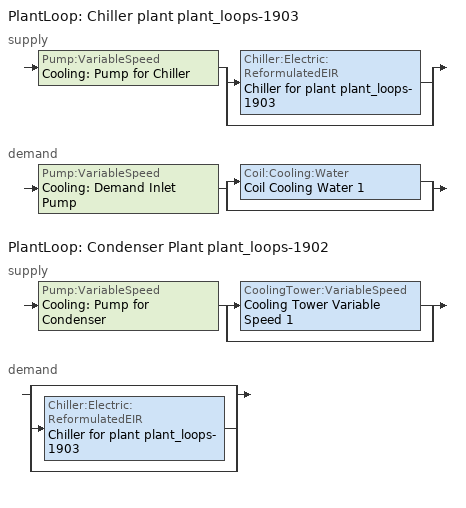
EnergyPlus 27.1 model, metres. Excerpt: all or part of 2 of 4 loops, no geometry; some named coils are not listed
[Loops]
PlantLoop 'Chiller plant plant_loops-1903'
 supply: Pump:VariableSpeed 'Cooling: Pump for Chiller' > split
  | Chiller:Electric:ReformulatedEIR 'Chiller for plant plant_loops-1903'
  | bypass
 demand: Pump:VariableSpeed 'Cooling: Demand Inlet Pump' > split
  | Coil:Cooling:Water 'Coil Cooling Water 1'
  | bypass
PlantLoop 'Condenser Plant plant_loops-1902'
 supply: Pump:VariableSpeed 'Cooling: Pump for Condenser' > split
  | CoolingTower:VariableSpeed 'Cooling Tower Variable Speed 1'
  | bypass
 demand: split
  | bypass
  | Chiller:Electric:ReformulatedEIR 'Chiller for plant plant_loops-1903'
  | bypass
[Sizing:Plant] Sizing Option=NonCoincident; Zone Timesteps in Averaging Window=1; Coincident Sizing Factor Mode=None
Name | Loop Type | Design Loop Exit Temperature {C} | Loop Design Temperature Difference {deltaC}
Chiller plant plant_loops-1903 | Cooling | 6.67 | 5.6
Condenser Plant plant_loops-1902 | Condenser | 29.4 | 5.54
[Pump:VariableSpeed] Design Maximum Flow Rate {m3/s}=Autosize; Design Power Consumption {W}=Autosize; Motor Efficiency=0.9; Fraction of Motor Inefficiencies to Fluid Stream=0; Coefficient 1 of the Part Load Performance Curve=0; Pump Control Type=Intermittent; Skin Loss Radiative Fraction=0.5; Design Power Sizing Method=PowerPerFlowPerPressure; Design Electric Power per Unit Flow Rate {W/(m3/s)}=348701.1; Design Shaft Power per Unit Flow Rate per Unit Head {W/((m3/s)-Pa)}=1.28205
Name | Design Pump Head {Pa} | Coefficient 2 of the Part Load Performance Curve | Coefficient 3 of the Part Load Performance Curve | Coefficient 4 of the Part Load Performance Curve | Design Minimum Flow Rate {m3/s} | Design Minimum Flow Rate Fraction
Cooling: Pump for Chiller | 44554.6 | 3.2485 | -4.7443 | 2.5294 | 0 | 0
Cooling: Demand Inlet Pump | 133664 | 0.5726 | -0.301 | 0.7347 | 0 | 0
Cooling: Pump for Condenser | 179332 | 0.5726 | -0.301 | 0.7347 | autosize | 0.2
[Chiller:Electric:ReformulatedEIR]
Chiller for plant plant_loops-1903: Reference Capacity {W}=Autosize; Reference COP {W/W}=4.885; Reference Leaving Chilled Water Temperature {C}=6.67; Reference Leaving Condenser Water Temperature {C}=34.94; Reference Chilled Water Flow Rate {m3/s}=Autosize; Reference Condenser Water Flow Rate {m3/s}=Autosize; Cooling Capacity Function of Temperature Curve=WC_PD_2010_PB_CAPFT; Electric Input to Cooling Output Ratio Function of Temperature Curve=WC_PD_2010_PB_EIRFT; Electric Input to Cooling Output Ratio Function of Part Load Ratio Curve Type=LeavingCondenserWaterTemperature; Electric Input to Cooling Output Ratio Function of Part Load Ratio Curve=WC_PD_150to300_2010_PB_EIRFPLR; Minimum Part Load Ratio=0.1; Maximum Part Load Ratio=1; Optimum Part Load Ratio=1; Minimum Unloading Ratio=0.2; Fraction of Compressor Electric Consumption Rejected by Condenser=1; Leaving Chilled Water Lower Temperature Limit {C}=2; Chiller Flow Mode Type=ConstantFlow; Sizing Factor=1; Condenser Flow Control=ModulatedLoopPLR; Condenser Loop Flow Rate Fraction Function of Loop Part Load Ratio Curve=Y=F(X); Temperature Difference Across Condenser Schedule=CondenserdT; Condenser Minimum Flow Fraction=0.35
[CoolingTower:VariableSpeed]
Cooling Tower Variable Speed 1: Model Type=YorkCalc; Design Inlet Air Wet-Bulb Temperature {C}=20; Design Approach Temperature {deltaC}=3.8889; Design Range Temperature {deltaC}=5.5556; Design Water Flow Rate {m3/s}=0.0208164; Design Air Flow Rate {m3/s}=Autosize; Design Fan Power {W}=6154.54; Fan Power Ratio Function of Air Flow Rate Ratio Curve=Cooling Tower Fan Power Ratio Function of Air Flow Rate; Minimum Air Flow Rate Ratio=0.25; Fraction of Tower Capacity in Free Convection Regime=0.125; Basin Heater Capacity {W/K}=0; Basin Heater Setpoint Temperature {C}=2; Evaporation Loss Mode=SaturatedExit; Evaporation Loss Factor {percent/K}=0.2; Drift Loss Percent {percent}=0.008; Blowdown Calculation Mode=ConcentrationRatio; Blowdown Concentration Ratio=3; Number of Cells=2; Cell Control=MaximalCell; Cell Minimum  Water Flow Rate Fraction=0.5; Cell Maximum Water Flow Rate Fraction=2.5; Sizing Factor=1
[PlantLoop] Fluid Type=Water; Maximum Loop Temperature {C}=100; Minimum Loop Temperature {C}=0; Maximum Loop Flow Rate {m3/s}=Autosize; Minimum Loop Flow Rate {m3/s}=0; Plant Loop Volume {m3}=Autocalculate; Load Distribution Scheme=Optimal; Plant Loop Demand Calculation Scheme=SingleSetpoint
Name | Plant Equipment Operation Scheme | Common Pipe Simulation
Chiller plant plant_loops-1903 | Chiller plant plant_loops-1903 Operation Schemes | CommonPipe
Condenser Plant plant_loops-1902 | Condenser Plant plant_loops-1902 Operation Schemes
[PlantEquipmentList]
Chiller plant plant_loops-1903 Cooling Equipment List: Chiller for plant plant_loops-1903
Condenser Plant plant_loops-1902 Cooling Equipment List: Cooling Tower Variable Speed 1
[PlantEquipmentOperation:CoolingLoad] Load Range 1 Lower Limit {W}=0; Load Range 1 Upper Limit {W}=1000000000
Name | Range 1 Equipment List
Chiller plant plant_loops-1903 Cooling Operation Scheme | Chiller plant plant_loops-1903 Cooling Equipment List
Condenser Plant plant_loops-1902 Cooling Operation Scheme | Condenser Plant plant_loops-1902 Cooling Equipment List
[PlantEquipmentOperationSchemes] Control Scheme 1 Schedule=Always On Discrete
Name | Control Scheme 1
Chiller plant plant_loops-1903 Operation Schemes | Chiller plant plant_loops-1903 Cooling Operation Scheme
Condenser Plant plant_loops-1902 Operation Schemes | Condenser Plant plant_loops-1902 Cooling Operation Scheme
[SetpointManager:Scheduled] Control Variable=Temperature
Name | Schedule
Setpoint Manager Scheduled 1 | Secondary CHW Temp - 44F
Cooling Tower Setpoint Manager | Tower-Loop-Temperature-Schedule
[SetpointManager:OutdoorAirReset]
Setpoint Manager Outdoor Air Reset 1: Control Variable=Temperature; Setpoint at Outdoor Low Temperature {C}=12.22; Outdoor Low Temperature {C}=15.67; Setpoint at Outdoor High Temperature {C}=6.67; Outdoor High Temperature {C}=26.67
[Schedule:Day:Interval]
Secondary CHW Temp Default: No, 24:00, 6.66667
[Schedule:Week:Daily]
Secondary CHW Temp - 44F Week Rule - Jan1-Dec31: Secondary CHW Temp Default, Secondary CHW Temp Default, Secondary CHW Temp Default, Secondary CHW Temp Default, Secondary CHW Temp Default, Secondary CHW Temp Default, Secondary CHW Temp Default, Secondary CHW Temp Default, Secondary CHW Temp Default, Secondary CHW Temp Default, Secondary CHW Temp Default, Secondary CHW Temp Default
[Schedule:Year]
Secondary CHW Temp - 44F: Secondary CHW Temp - 44F Week Rule - Jan1-Dec31, 1, 1, 12, 31
[Schedule:Compact]
Tower-Loop-Temperature-Schedule: Through: 12/31, For: AllDays, Until: 24:00, 21.1
[Schedule:Constant]
Always On Discrete: OnOff 1, 1
CondenserdT: 10
[Curve:Linear]
Y=F(X): Coefficient1 Constant=0; Coefficient2 x=1; Minimum Value of x=0; Maximum Value of x=1
[Curve:Biquadratic] Minimum Value of x=5; Maximum Value of x=10; Minimum Value of y=17.78; Maximum Value of y=46.11
Name | Coefficient1 Constant | Coefficient2 x | Coefficient3 x**2 | Coefficient4 y | Coefficient5 y**2 | Coefficient6 x*y
WC_PD_2010_PB_CAPFT | 0.906117 | 0.0292267 | -0.0003665 | -0.0009698 | -9.07e-05 | 0.0002535
WC_PD_2010_PB_EIRFT | 0.361778 | -0.0230016 | 0.0009672 | 0.0131801 | 0.0003761 | -0.0007121
[Curve:Bicubic]
WC_PD_150TO300_2010_PB_EIRFPLR: Coefficient1 Constant=-0.136053; Coefficient2 x=0.0086427; Coefficient3 x**2=3.85558e-06; Coefficient4 y=1.02403; Coefficient5 y**2=0.0604744; Coefficient6 x*y=-0.00894786; Coefficient7 x**3=0; Coefficient8 y**3=0.057066; Coefficient9 x**2*y=0; Coefficient10 x*y**2=0; Minimum Value of x=31.13; Maximum Value of x=36.52; Minimum Value of y=0.19; Maximum Value of y=1.03
[Curve:Cubic]
Cooling Tower Fan Power Ratio Function of Air Flow Rate: Coefficient1 Constant=0; Coefficient2 x=0; Coefficient3 x**2=0; Coefficient4 x**3=1; Minimum Value of x=0.05; Maximum Value of x=1.2
